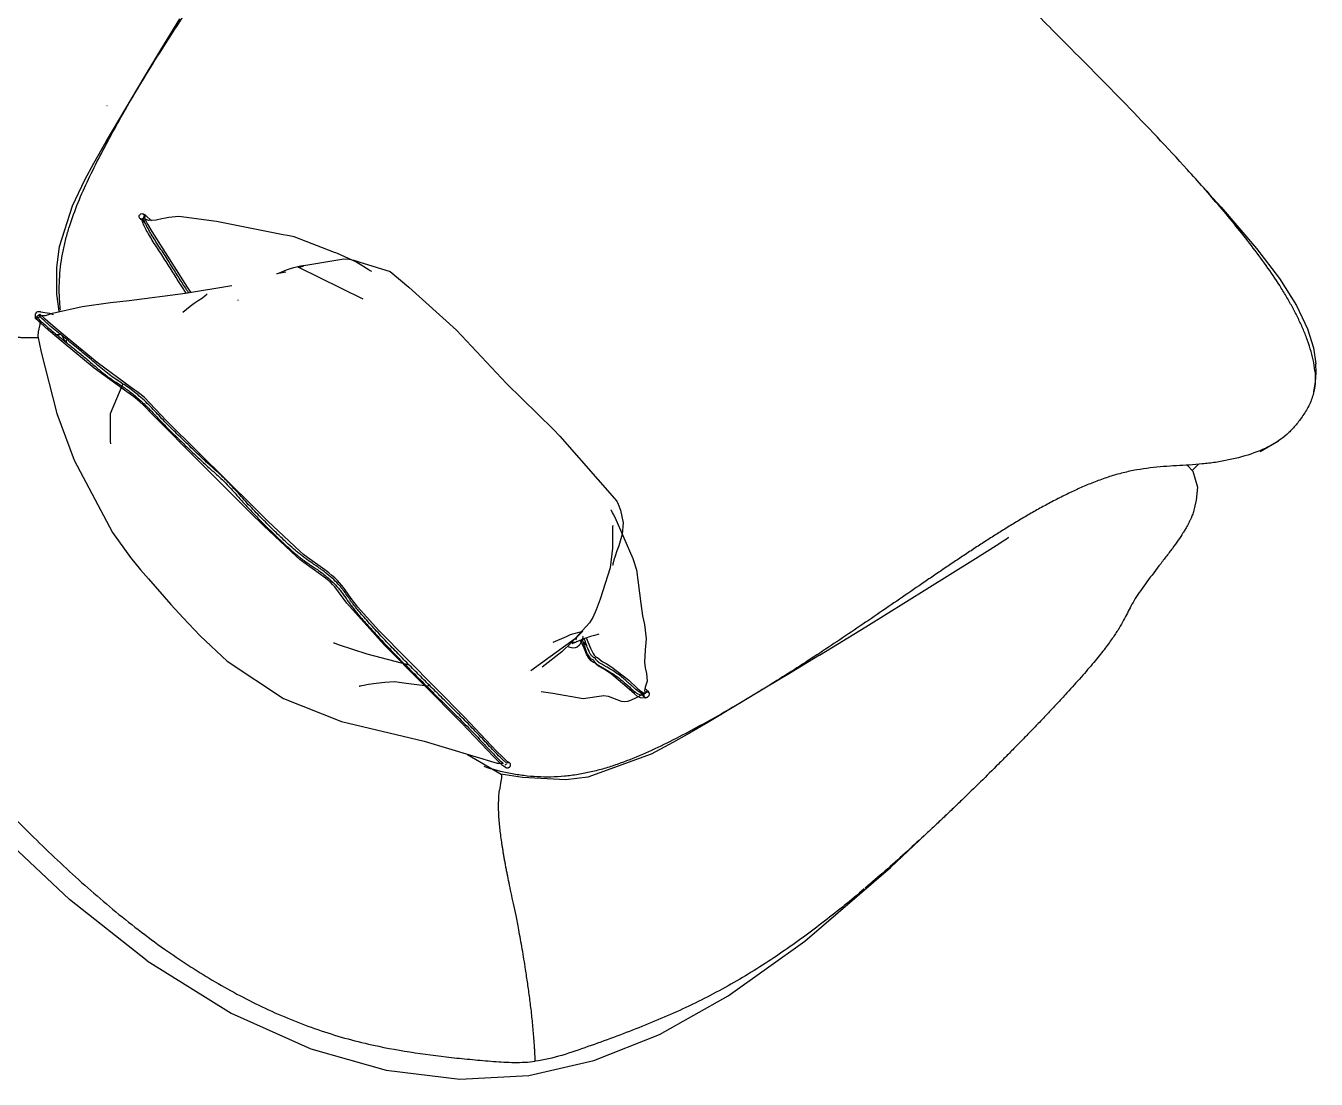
# Model space of a CAD drawing. Extents: x 16 to 12095, y 7 to 11460.
# Drawn here: x 570 to 1312, y 473 to 1079 of the extents above; entities that cross this region are included whole.
import ezdxf

# ---------------------------------------------------------------- set-up
doc = ezdxf.new("R2010")
doc.units = 0
doc.layers.add('I-FURN', color=30, linetype='CONTINUOUS')

msp = doc.modelspace()

# ---------------------------------------------------------------- linework, layer by layer
at = {"layer": 'I-FURN'}
for p, q in [((647.69, 1064.72), (658.5, 1082.6)), ((638.16, 1048.9), (647.69, 1064.72)), ((616.24, 1012.11), (638.16, 1048.9)), ((616.72, 1032.69), (616.75, 1032.75)), ((609.12, 999.63), (616.24, 1012.11)), ((603.98, 990.12), (609.12, 999.63)), ((596.92, 975.21), (603.98, 990.12)), ((1246.7, 985.63), (1246.78, 985.54)), ((1246.78, 985.54), (1247.04, 985.25)), ((1247.04, 985.25), (1247.77, 984.43)), ((1247.77, 984.43), (1248.64, 983.47)), ((1248.64, 983.47), (1250.31, 981.61)), ((1250.31, 981.61), (1256.85, 974.35)), ((589.46, 951.74), (596.92, 975.21)), ((1256.85, 974.35), (1277.29, 950.67)), ((635.78, 967.68), (635.87, 967.63)), ((635.87, 967.63), (635.96, 967.58)), ((635.96, 967.58), (636.04, 967.52)), ((636.04, 967.52), (636.13, 967.47)), ((636.13, 967.47), (636.22, 967.42)), ((636.22, 967.42), (636.3, 967.36)), ((636.3, 967.36), (636.39, 967.31)), ((636.39, 967.31), (636.47, 967.26)), ((636.47, 967.26), (636.56, 967.2)), ((636.56, 967.2), (636.65, 967.15)), ((636.64, 967.15), (638.86, 964.99)), ((637.76, 970.27), (637.61, 970.35)), ((637.91, 970.19), (637.76, 970.27)), ((638.07, 970.11), (637.91, 970.19)), ((638.22, 970.04), (638.07, 970.11)), ((638.37, 969.96), (638.22, 970.04)), ((638.23, 968.9), (638.22, 968.88)), ((638.22, 968.88), (638.24, 968.65)), ((638.24, 968.65), (638.38, 968.04)), ((638.52, 969.88), (638.37, 969.96)), ((638.38, 968.04), (638.7, 967.18)), ((638.67, 969.81), (638.52, 969.88)), ((638.82, 969.73), (638.67, 969.81)), ((638.7, 967.18), (639.94, 964.67)), ((638.94, 967.43), (638.75, 967.59)), ((638.97, 969.66), (638.82, 969.73)), ((639.3, 967.21), (638.94, 967.43)), ((639.11, 969.59), (638.97, 969.66)), ((639.11, 969.58), (642.35, 966.43)), ((640.6, 966.77), (639.3, 967.21)), ((639.94, 964.67), (642.45, 960.41)), ((644.99, 966.87), (640.6, 966.77)), ((648.32, 967.61), (644.99, 966.87)), ((650.26, 968.04), (648.32, 967.61)), ((652.25, 968.42), (650.26, 968.04)), ((654.17, 968.7), (652.25, 968.42)), ((657.96, 968.94), (654.17, 968.7)), ((679.59, 966.1), (657.96, 968.94)), ((717.95, 958.4), (679.59, 966.1)), ((642.45, 960.41), (662.82, 928.46)), ((720.37, 958.07), (717.95, 958.4)), ((724.25, 957.31), (720.37, 958.07)), ((747.53, 948.23), (724.25, 957.31)), ((587.85, 939.73), (589.46, 951.74)), ((1277.29, 950.67), (1290.54, 933.35)), ((732.16, 941.26), (752.75, 944.77)), ((748.13, 948.04), (747.53, 948.23)), ((749.23, 947.68), (748.13, 948.04)), ((759.64, 942.93), (749.23, 947.68)), ((752.75, 944.77), (755.89, 944.54)), ((755.89, 944.54), (758.65, 943.94)), ((758.65, 943.94), (761.36, 942.99)), ((763.7, 940.5), (759.64, 942.93)), ((761.36, 942.99), (779.51, 937.38)), ((587.96, 924.33), (587.85, 939.73)), ((714.36, 936.05), (717.17, 937.23)), ((719.52, 936.93), (714.36, 936.05)), ((717.17, 937.23), (719.78, 938.31)), ((719.78, 938.31), (722.15, 939.17)), ((722.15, 939.17), (724.06, 939.75)), ((724.06, 939.75), (727.83, 940.61)), ((726.59, 939.9), (727.83, 940.17)), ((763.93, 921.56), (726.59, 939.9)), ((727.83, 940.61), (732.16, 941.26)), ((727.83, 940.17), (728.5, 940.27)), ((728.5, 940.27), (728.92, 940.34)), ((728.92, 940.34), (729.34, 940.4)), ((729.34, 940.4), (729.57, 940.43)), ((729.57, 940.43), (729.58, 940.44)), ((765.75, 939.21), (763.7, 940.5)), ((766.72, 938.61), (765.75, 939.21)), ((767.44, 938.16), (766.72, 938.61)), ((768.02, 937.8), (767.44, 938.16)), ((768.5, 937.52), (768.02, 937.8)), ((768.68, 937.41), (768.5, 937.52)), ((768.76, 937.37), (768.68, 937.41)), ((779.51, 937.38), (790.16, 928.4)), ((661.76, 925.02), (688.49, 929.41)), ((662.82, 928.46), (664.74, 925.51)), ((688.49, 929.41), (688.51, 929.41)), ((790.16, 928.4), (817.52, 903.65)), ((1290.54, 933.35), (1300.27, 917.86)), ((589.17, 914.55), (587.96, 924.33)), ((602.4, 917.29), (618.7, 919.65)), ((618.7, 919.65), (629.44, 920.73)), ((629.44, 920.73), (661.76, 925.02)), ((666.85, 919.12), (669.13, 920.66)), ((669.13, 920.66), (671.58, 922.32)), ((671.58, 922.32), (672.95, 923.36)), ((672.95, 923.36), (673.83, 924.15)), ((673.83, 924.15), (674.15, 924.47)), ((674.15, 924.47), (674.29, 924.63)), ((692.06, 921), (691.77, 920.83)), ((692.09, 921.01), (692.06, 921)), ((575.56, 911.8), (575.66, 912.69)), ((575.66, 912.69), (575.74, 913)), ((575.74, 913), (575.85, 913.28)), ((575.85, 913.28), (575.97, 913.52)), ((575.97, 913.52), (576.28, 913.95)), ((576.28, 913.95), (576.44, 914.1)), ((576.44, 914.1), (576.48, 914.13)), ((576.48, 914.13), (576.49, 914.14)), ((576.49, 914.14), (576.5, 914.15)), ((576.49, 914.14), (576.49, 914.14)), ((576.49, 914.14), (576.49, 914.14)), ((576.49, 914.14), (576.49, 914.14)), ((576.49, 914.14), (576.49, 914.14)), ((576.5, 914.15), (576.5, 914.15)), ((576.5, 914.15), (576.5, 914.15)), ((576.5, 914.15), (576.51, 914.15)), ((576.51, 914.15), (576.51, 914.16)), ((576.51, 914.16), (576.51, 914.16)), ((576.51, 914.16), (576.52, 914.16)), ((576.51, 914.15), (576.51, 914.15)), ((576.52, 914.16), (576.52, 914.17)), ((576.52, 914.17), (576.53, 914.17)), ((576.52, 914.16), (576.52, 914.16)), ((576.52, 914.16), (576.52, 914.16)), ((576.53, 914.17), (576.53, 914.17)), ((576.53, 914.17), (576.53, 914.17)), ((576.53, 914.17), (576.53, 914.17)), ((576.53, 914.17), (576.54, 914.17)), ((576.54, 914.17), (576.54, 914.18)), ((576.54, 914.18), (576.54, 914.18)), ((576.54, 914.18), (576.54, 914.18)), ((576.54, 914.18), (576.55, 914.18)), ((576.55, 914.18), (576.55, 914.19)), ((576.55, 914.19), (576.55, 914.19)), ((576.55, 914.19), (576.56, 914.19)), ((576.55, 914.18), (576.55, 914.18)), ((576.56, 914.19), (576.57, 914.2)), ((576.56, 914.19), (576.56, 914.19)), ((576.56, 914.19), (576.56, 914.19)), ((576.56, 914.19), (576.56, 914.19)), ((576.57, 914.2), (576.57, 914.2)), ((576.57, 914.2), (576.57, 914.2)), ((576.57, 914.2), (576.58, 914.2)), ((576.58, 914.2), (576.58, 914.21)), ((576.58, 914.21), (576.59, 914.21)), ((576.59, 914.21), (576.63, 914.24)), ((576.63, 914.24), (576.99, 914.4)), ((576.99, 914.4), (577.39, 914.47)), ((577.39, 914.47), (577.83, 914.45)), ((577.83, 914.45), (578.07, 914.41)), ((578.07, 914.41), (578.34, 914.34)), ((578.34, 914.34), (578.52, 914.29)), ((581.17, 910.09), (578.4, 912.69)), ((578.41, 912.76), (578.41, 912.76)), ((578.41, 912.76), (578.41, 912.72)), ((578.41, 912.72), (578.41, 912.66)), ((578.52, 914.29), (578.61, 914.26)), ((578.61, 914.26), (583.73, 913.5)), ((579.53, 912.07), (581.3, 912.18)), ((581.3, 912.18), (585.4, 913.4)), ((583.73, 913.5), (585.71, 912.62)), ((585.4, 913.4), (602.4, 917.29)), ((660.28, 914.07), (664.59, 917.48)), ((664.59, 917.48), (666.85, 919.12)), ((1300.27, 917.86), (1306.61, 904.43)), ((575.64, 910.48), (575.56, 911.8)), ((578.62, 907.65), (575.66, 910.43)), ((578.16, 906.92), (577.17, 902.75)), ((577.64, 909.99), (578.08, 909.22)), ((578.08, 909.22), (578.16, 906.92)), ((583.17, 903.64), (578.62, 907.65)), ((585.56, 906.22), (581.17, 910.09)), ((593.93, 899.24), (585.56, 906.22)), ((577.17, 902.75), (576.98, 900.24)), ((576.98, 900.24), (578.87, 891.15)), ((591.62, 896.59), (583.17, 903.64)), ((592.43, 897.38), (591.12, 900.29)), ((611.02, 885.14), (593.93, 899.24)), ((817.52, 903.65), (846.38, 873.02)), ((1306.61, 904.43), (1310.01, 893.55)), ((578.87, 891.15), (587.85, 855.82)), ((609.4, 881.93), (591.62, 896.59)), ((1310.01, 893.55), (1311.41, 884.45)), ((630.78, 870.64), (611.02, 885.14)), ((1311.54, 879.45), (1311.41, 884.45)), ((628.15, 868.18), (609.4, 881.93)), ((1311.13, 873.82), (1311.54, 879.45)), ((625.89, 872.8), (618.6, 855.7)), ((631.88, 865.6), (628.15, 868.18)), ((634.63, 867.94), (630.78, 870.64)), ((638.25, 864.95), (634.63, 867.94)), ((846.38, 873.02), (873.2, 846.55)), ((1310.1, 868.04), (1310.15, 868.26)), ((1310.15, 868.26), (1310.26, 868.74)), ((1310.26, 868.74), (1310.4, 869.41)), ((1310.4, 869.41), (1311.13, 873.82)), ((635.61, 862.54), (631.88, 865.6)), ((637.55, 860.72), (635.61, 862.54)), ((643.02, 855), (637.55, 860.72)), ((650.81, 851.78), (638.25, 864.95)), ((587.85, 855.82), (597.94, 829.04)), ((618.6, 855.7), (618.57, 840.02)), ((670.08, 827.8), (643.02, 855)), ((669.14, 833.65), (650.81, 851.78)), ((873.2, 846.55), (877.01, 842.85)), ((618.57, 840.02), (618.74, 838.49)), ((877.01, 842.85), (909.62, 805.52)), ((1279.36, 834.09), (1289.9, 840.13)), ((701.27, 801.78), (669.14, 833.65)), ((597.94, 829.04), (619.84, 787.4)), ((698.93, 799.04), (670.08, 827.8)), ((1237.56, 825.89), (1240.73, 822.78)), ((1240.11, 822.8), (1243.75, 826.45)), ((1240.73, 822.78), (1243.34, 813.56)), ((1243.34, 813.56), (1242.51, 805.95)), ((709.19, 793.95), (701.27, 801.78)), ((909.62, 805.52), (910.49, 803.72)), ((910.49, 803.72), (911.84, 800.21)), ((1241.65, 801.79), (1241.48, 801.03)), ((1241.88, 802.87), (1241.65, 801.79)), ((1242.51, 805.95), (1241.88, 802.87)), ((706.82, 791.31), (698.93, 799.04)), ((727.52, 776.68), (709.19, 793.95)), ((906.32, 800.58), (906.42, 800.36)), ((906.42, 800.36), (906.9, 799.36)), ((906.9, 799.36), (907.27, 798.64)), ((907.27, 798.64), (907.76, 797.69)), ((907.76, 797.69), (908.5, 796.28)), ((908.5, 796.28), (918.92, 772.48)), ((911.84, 800.21), (913.26, 792.94)), ((619.84, 787.4), (630.17, 773.1)), ((725.55, 773.72), (706.82, 791.31)), ((907.23, 790.48), (907.17, 788.77)), ((907.17, 788.77), (907.19, 786.35)), ((907.19, 786.35), (907.23, 783.94)), ((907.29, 791.13), (907.23, 790.48)), ((907.32, 791.39), (907.29, 791.13)), ((907.33, 791.45), (907.32, 791.39)), ((912.79, 786.55), (910.83, 779.86)), ((913.26, 792.94), (912.79, 786.55)), ((907.23, 783.94), (907.22, 778.51)), ((910.83, 779.86), (909.71, 776.86)), ((1114.18, 771.63), (1129.15, 780.99)), ((1129.15, 780.99), (1131.77, 782.68)), ((1131.77, 782.68), (1133.55, 783.85)), ((1133.55, 783.85), (1134.62, 784.57)), ((1134.62, 784.57), (1134.9, 784.76)), ((630.17, 773.1), (636.07, 765.95)), ((727.57, 771.98), (725.55, 773.72)), ((729.59, 774.92), (727.52, 776.68)), ((729.76, 770.23), (727.57, 771.98)), ((731.91, 773.09), (729.59, 774.92)), ((741.95, 765.96), (731.91, 773.09)), ((907.22, 778.51), (905.92, 767.26)), ((907.94, 771.68), (907.52, 770.03)), ((908.65, 773.91), (907.94, 771.68)), ((909.71, 776.86), (908.65, 773.91)), ((918.92, 772.48), (920.95, 765.98)), ((1087.84, 755.18), (1114.18, 771.63)), ((636.07, 765.95), (640.53, 760.77)), ((739.42, 763.41), (729.76, 770.23)), ((744.11, 764.31), (741.95, 765.96)), ((745.99, 762.78), (744.11, 764.31)), ((905.92, 767.26), (900.19, 749.23)), ((907.3, 768.86), (907.26, 768.55)), ((907.26, 768.55), (907.26, 768.53)), ((907.39, 769.38), (907.3, 768.86)), ((907.52, 770.03), (907.39, 769.38)), ((920.95, 765.98), (923.43, 746.76)), ((640.53, 760.77), (653.43, 746.15)), ((741.47, 761.88), (739.42, 763.41)), ((743.27, 760.44), (741.47, 761.88)), ((744.88, 759.04), (743.27, 760.44)), ((746.35, 757.65), (744.88, 759.04)), ((747.63, 761.35), (745.99, 762.78)), ((747.66, 756.27), (746.35, 757.65)), ((749.1, 759.93), (747.63, 761.35)), ((750.42, 758.53), (749.1, 759.93)), ((751.74, 756.96), (750.42, 758.53)), ((753.61, 754.45), (751.74, 756.96)), ((754.58, 746.82), (747.66, 756.27)), ((757.03, 749.5), (753.61, 754.45)), ((760.82, 744.62), (757.03, 749.5)), ((900.19, 749.23), (897.88, 742.95)), ((1052.71, 733.2), (1087.84, 755.18)), ((653.43, 746.15), (660.51, 738.36)), ((775.98, 722.86), (754.58, 746.82)), ((772.78, 731.4), (760.82, 744.62)), ((897.88, 742.95), (895.82, 738.59)), ((923.43, 746.76), (924.39, 739.65)), ((660.51, 738.36), (670.28, 728.11)), ((893.99, 735.62), (883.55, 724.23)), ((895.82, 738.59), (893.99, 735.62)), ((924.39, 739.65), (925.51, 734.71)), ((925.51, 734.71), (926.62, 726.41)), ((670.28, 728.11), (685.85, 713.61)), ((822.18, 681.45), (772.78, 731.4)), ((873.18, 724.41), (880.85, 727.79)), ((880.85, 727.79), (881.96, 728.36)), ((881.96, 728.36), (882.74, 728.77)), ((882.74, 728.77), (882.97, 728.89)), ((882.97, 728.89), (890.08, 730.88)), ((890.08, 730.88), (885.85, 726.54)), ((886.63, 727.35), (886.38, 726.53)), ((890.23, 727.7), (889.93, 726.61)), ((890.3, 727.91), (890.23, 727.7)), ((890.31, 727.94), (890.3, 727.91)), ((894.63, 727.74), (891.25, 726.6)), ((892.12, 726.97), (894.54, 721.06)), ((896.84, 728.37), (894.63, 727.74)), ((898.12, 728.7), (896.84, 728.37)), ((898.85, 728.89), (898.12, 728.7)), ((899.32, 729.01), (898.85, 728.89)), ((899.43, 729.03), (899.32, 729.01)), ((899.44, 729.04), (899.43, 729.03)), ((1026.22, 716.94), (1052.71, 733.2)), ((746.96, 724.16), (747.02, 724.13)), ((747.02, 724.13), (747.14, 724.09)), ((747.14, 724.09), (747.3, 724.02)), ((747.3, 724.02), (747.58, 723.91)), ((747.58, 723.91), (748.2, 723.66)), ((748.2, 723.66), (749.55, 723.12)), ((749.55, 723.12), (765.96, 717.72)), ((820.71, 677.94), (775.98, 722.86)), ((885.85, 726.54), (860.36, 708.01)), ((883.55, 724.23), (878.1, 718.89)), ((882.96, 721.34), (881.32, 722.05)), ((884.39, 721.05), (882.96, 721.34)), ((883.78, 724.42), (884.66, 724.15)), ((885.69, 721.14), (884.39, 721.05)), ((884.66, 724.15), (884.92, 724.11)), ((884.92, 724.11), (885.01, 724.11)), ((885.01, 724.11), (885.07, 724.11)), ((885.07, 724.11), (885.07, 724.11)), ((886.96, 721.66), (885.69, 721.14)), ((887.14, 724.93), (885.74, 724.3)), ((886.14, 725.91), (886.08, 725.76)), ((886.38, 726.53), (886.14, 725.91)), ((888.17, 722.75), (886.96, 721.66)), ((891.25, 726.6), (887.14, 724.93)), ((889.26, 724.63), (888.17, 722.75)), ((890.83, 721.03), (888.88, 725.46)), ((889.93, 726.61), (889.26, 724.63)), ((892.46, 722.38), (890.36, 723.96)), ((892.34, 717.59), (890.83, 721.03)), ((894.54, 721.06), (895.45, 719.13)), ((926, 720.09), (925.67, 713.02)), ((926.62, 726.41), (926, 720.09)), ((685.85, 713.61), (718.1, 692.04)), ((765.96, 717.72), (790.2, 711.49)), ((878.1, 718.89), (866.84, 710.11)), ((893.66, 715.28), (892.34, 717.59)), ((894.9, 713.81), (893.66, 715.28)), ((896.35, 712.84), (894.9, 713.81)), ((895.45, 719.13), (896.13, 717.9)), ((896.13, 717.9), (896.72, 717.03)), ((896.98, 712.56), (896.35, 712.84)), ((896.72, 717.03), (897.63, 716.04)), ((897.95, 711.62), (896.98, 712.56)), ((897.63, 716.04), (898.72, 715.54)), ((898.72, 715.54), (901.33, 713.42)), ((901.33, 713.42), (903.48, 712.18)), ((903.48, 712.18), (906.75, 710.18)), ((925.67, 713.02), (926.04, 709.81)), ((1026.22, 716.94), (1008.93, 706.49)), ((899.21, 710.75), (897.95, 711.62)), ((902.34, 708.87), (899.21, 710.75)), ((906.58, 706.18), (902.34, 708.87)), ((916.86, 697.47), (906.58, 706.18)), ((906.75, 710.18), (916.52, 702.55)), ((926.04, 709.81), (926.73, 706.44)), ((926.73, 706.44), (927.06, 702.12)), ((1008.93, 706.49), (995.73, 698.54)), ((761.71, 699.26), (761.73, 699.27)), ((761.73, 699.27), (761.92, 699.32)), ((761.92, 699.32), (762.32, 699.41)), ((762.32, 699.41), (763.25, 699.62)), ((763.25, 699.62), (764.31, 699.82)), ((764.31, 699.82), (766.95, 700.26)), ((766.95, 700.26), (771.36, 700.91)), ((771.36, 700.91), (776.42, 701.53)), ((776.42, 701.53), (781.84, 701.78)), ((781.84, 701.78), (788.67, 700.85)), ((788.67, 700.85), (800.93, 699.47)), ((800.93, 699.47), (801.96, 699.74)), ((916.52, 702.55), (921.28, 698.1)), ((919.78, 694.76), (916.86, 697.47)), ((921.28, 698.1), (922.85, 696.75)), ((925.7, 697.45), (925.56, 696.76)), ((926.06, 698.56), (925.7, 697.45)), ((927.22, 696.51), (925.7, 697.96)), ((927.06, 702.12), (926.06, 698.56)), ((995.73, 698.54), (961.96, 678.32)), ((718.1, 692.04), (751.53, 678.91)), ((866.28, 696.11), (872.95, 695.23)), ((872.95, 695.23), (890.33, 692.11)), ((890.33, 692.11), (902.17, 693.81)), ((902.17, 693.81), (904.64, 693.38)), ((904.64, 693.38), (909.68, 691.55)), ((909.68, 691.55), (912.2, 690.66)), ((912.2, 690.66), (914.25, 690.37)), ((914.25, 690.37), (915.99, 690.55)), ((915.99, 690.55), (917.74, 691.11)), ((917.74, 691.11), (921.31, 692.95)), ((921.63, 693.31), (919.78, 694.76)), ((921.31, 692.95), (923.41, 693.93)), ((923.2, 692.49), (921.63, 693.31)), ((922.85, 696.75), (923.82, 696.05)), ((924.71, 694.04), (923.06, 695.64)), ((926.07, 692.28), (923.2, 692.49)), ((923.41, 693.93), (924.26, 694.17)), ((923.82, 696.05), (925.05, 695.43)), ((925.43, 693.12), (924.71, 694.04)), ((925.05, 695.43), (925.81, 695.37)), ((925.56, 696.76), (925.71, 695.95)), ((925.81, 695.37), (925.86, 695.39)), ((925.86, 695.39), (925.88, 695.4)), ((927.57, 693), (926.07, 692.28)), ((927.22, 696.51), (927.99, 695.56)), ((969.76, 682.94), (963.26, 679.6)), ((751.53, 678.91), (799.07, 667.52)), ((838.78, 658.7), (820.71, 677.94)), ((840.55, 661.86), (822.18, 681.45)), ((961.96, 678.32), (950.11, 671.4)), ((799.07, 667.52), (840.85, 654.96)), ((950.11, 671.4), (941.9, 666.75)), ((844.11, 658.36), (840.55, 661.86)), ((929.39, 660.08), (892.96, 646.91)), ((941.9, 666.75), (929.39, 660.08)), ((843.18, 648.53), (823.89, 659.83)), ((842.02, 655.52), (838.78, 658.7)), ((840.85, 654.96), (842.54, 654.95)), ((843.97, 653.67), (842.02, 655.52)), ((842.54, 654.95), (843.62, 654.93)), ((843.62, 654.93), (844.08, 654.89)), ((844.01, 653.63), (843.97, 653.67)), ((844.58, 653.22), (844.01, 653.63)), ((844.08, 654.89), (844.39, 654.82)), ((846.51, 656.14), (844.11, 658.36)), ((844.39, 654.82), (844.39, 654.83)), ((846.05, 652.29), (844.58, 653.22)), ((846.73, 655.96), (846.51, 656.14)), ((847.13, 655.7), (846.73, 655.96)), ((847.39, 655.61), (846.85, 655.34)), ((847.8, 655.33), (847.13, 655.7)), ((855.4, 646.78), (843.11, 648.55)), ((880.47, 645.42), (855.4, 646.78)), ((892.96, 646.91), (880.47, 645.42)), ((1104.24, 630.22), (1104.71, 630.67)), ((1104.71, 630.67), (1105.01, 630.96)), ((1105.01, 630.96), (1105.1, 631.04)), ((1105.1, 631.04), (1105.15, 631.09)), ((1105.15, 631.09), (1105.22, 631.16)), ((1067.02, 595.02), (1100.26, 626.37)), ((1100.26, 626.37), (1103.53, 629.53)), ((1103.53, 629.53), (1104.24, 630.22)), ((595.19, 576.72), (555.89, 613.55)), ((1017.62, 552.68), (1067.02, 595.02)), ((639.77, 541.46), (595.19, 576.72)), ((973.69, 521.25), (1017.62, 552.68)), ((639.77, 541.46), (688.11, 511.4)), ((934.29, 499.16), (973.69, 521.25)), ((688.11, 511.4), (733.9, 490.8)), ((896.5, 484.17), (934.29, 499.16)), ((733.9, 490.8), (777.08, 478.51)), ((859.15, 475.59), (896.5, 484.17)), ((777.08, 478.51), (819.41, 473.42)), ((819.41, 473.42), (859.15, 475.59))]:
    msp.add_line(p, q, dxfattribs=at)
for points, knots in [([(589.98, 915.22), (589.8, 916.78), (589.23, 923.18), (589.22, 932.12), (590.22, 941.9), (591.43, 949.07), (593.05, 956.17), (595.77, 965.62), (600.02, 977.17), (606.01, 990.49), (614.81, 1008.07), (626.56, 1029.48), (641.85, 1054.94), (655.02, 1075.54), (665.93, 1092.08), (674.22, 1104.43), (682.52, 1116.65), (690.9, 1128.88), (699.25, 1141.06), (707.59, 1153.28), (714.85, 1164.05), (720.5, 1172.59), (724.59, 1178.86), (728.36, 1184.76), (731.92, 1190.44), (735.42, 1196.17), (739.02, 1202.22), (742.67, 1208.57), (746.22, 1215.02), (749.67, 1221.6), (752.98, 1228.34), (756.07, 1235.11), (759.81, 1244.16), (763.35, 1254.57), (765.98, 1266.53), (767.38, 1277.31), (768.12, 1288.01), (768.64, 1298.71), (769.72, 1309.59), (772.28, 1324.05), (775.45, 1334.21), (778.14, 1339.94)], [0.0493997, 0.0493997, 0.0493997, 0.0493997, 0.0588235, 0.0882353, 0.1029412, 0.1176471, 0.1323529, 0.1470588, 0.1764706, 0.2058824, 0.2352941, 0.2941176, 0.3529412, 0.4117647, 0.4411765, 0.4705882, 0.5, 0.5294118, 0.5588235, 0.5882353, 0.6176471, 0.6323529, 0.6470588, 0.6617647, 0.6764706, 0.6911765, 0.7058824, 0.7205882, 0.7352941, 0.75, 0.7647059, 0.7794118, 0.7941176, 0.8235294, 0.8455882, 0.8676471, 0.8897059, 0.9117647, 0.9338235, 0.9558824, 1, 1, 1, 1]), ([(636.95, 967.37), (636.83, 967.01), (636.99, 965.83), (638.15, 963.1), (639.88, 959.86), (642.68, 955.13), (646.76, 948.82), (651.75, 941.23), (656.29, 933.9), (659.54, 928.75), (661.56, 925.69), (662.04, 924.96)], [0, 0, 0, 0, 0.0128205, 0.025641, 0.0384615, 0.0512821, 0.0769231, 0.1025641, 0.1282051, 0.1538462, 0.1619126, 0.1619126, 0.1619126, 0.1619126]), ([(663.61, 925.23), (663.24, 925.8), (662.16, 927.44), (660.36, 930.19), (658.29, 933.47), (656.19, 936.83), (654.07, 940.26), (651.8, 943.77), (649.59, 947.43), (647.13, 950.93), (644.86, 954.51), (642.67, 957.99), (640.7, 961.31), (639.06, 964.37), (637.95, 966.95), (637.83, 968.06), (637.96, 968.38)], [0.8407364, 0.8407364, 0.8407364, 0.8407364, 0.8470588, 0.8588235, 0.8705882, 0.8823529, 0.8941176, 0.9058824, 0.9176471, 0.9294118, 0.9411765, 0.9529412, 0.9647059, 0.9764706, 0.9882353, 1, 1, 1, 1]), ([(1310.79, 880.34), (1310.41, 884.46), (1308.97, 890.95), (1306.11, 899.28), (1303.59, 905.42), (1300.8, 911.36), (1297.76, 917.2), (1294.31, 923.25), (1291.84, 927.27), (1290.56, 929.28)], [0, 0, 0, 0, 0.25, 0.375, 0.5, 0.625, 0.75, 0.875, 1, 1, 1, 1]), ([(577.76, 911.89), (577.87, 912), (578.03, 912.15), (578.2, 912.34), (578.31, 912.46), (578.38, 912.57), (578.42, 912.65), (578.4, 912.7), (578.34, 912.71), (578.25, 912.69), (578.12, 912.64), (577.97, 912.57), (577.75, 912.44), (577.45, 912.25), (577.12, 912.03), (576.86, 911.83), (576.61, 911.62), (576.31, 911.36), (576.01, 911.06), (575.81, 910.83), (575.7, 910.67), (575.63, 910.53), (575.63, 910.42), (575.75, 910.4), (575.91, 910.43), (576.11, 910.5), (576.4, 910.64), (576.66, 910.77), (576.78, 910.84)], [0, 0, 0, 0, 0.055556, 0.083333, 0.111111, 0.138889, 0.166667, 0.194444, 0.222222, 0.25, 0.277778, 0.305556, 0.333333, 0.388889, 0.444444, 0.472222, 0.5, 0.555556, 0.611111, 0.666667, 0.694444, 0.722222, 0.777778, 0.833333, 0.861111, 0.888889, 0.944444, 1, 1, 1, 1]), ([(501.61, 911.01), (504.59, 910.45), (509.93, 909.39), (516.69, 907.96), (522.86, 906.62), (528.59, 905.4), (532.86, 904.53), (536.16, 903.89), (538.62, 903.43), (541.01, 902.99), (543.27, 902.59), (545.48, 902.22), (547.68, 901.86), (549.87, 901.51), (551.99, 901.2), (554.07, 900.9), (556.82, 900.54), (560.14, 900.14), (563.63, 899.81), (566.66, 899.58), (570.11, 899.41), (573.59, 899.39), (576, 899.49), (576.93, 899.55)], [0, 0, 0, 0, 0.0555556, 0.1111111, 0.1666667, 0.2222222, 0.2777778, 0.3055556, 0.3333333, 0.3611111, 0.3888889, 0.4166667, 0.4444444, 0.4722222, 0.5, 0.5277778, 0.5555556, 0.6111111, 0.6666667, 0.7083333, 0.75, 0.8333333, 0.8888889, 0.8888889, 0.8888889, 0.8888889]), ([(576.78, 910.84), (577.54, 910.08), (579.1, 908.57), (582.38, 905.59), (586.57, 902.1), (591.66, 898), (596.82, 893.85), (601.23, 890.26), (604.76, 887.33), (608.22, 884.39), (612.34, 880.82), (616.04, 877.82), (618.47, 876.06), (620.05, 874.98), (622.75, 873.23), (625.79, 871.32), (629.02, 869.05), (631.55, 867.09), (634.15, 864.91), (636.77, 862.57), (639.36, 860.09), (641.86, 857.55), (644.23, 855.04), (646.52, 852.59), (648.77, 850.21), (651.06, 847.85), (653.42, 845.52), (656.63, 842.4), (660.7, 838.51), (665.54, 833.82), (669.58, 829.93), (672.88, 826.88), (676.2, 823.9), (679.55, 820.95), (682.83, 817.91), (685.23, 815.53), (687.53, 813.09), (690.52, 809.78), (694.18, 805.6), (698.72, 800.63), (702.61, 796.58), (705.72, 793.41), (708.05, 791.07), (710.4, 788.76), (712.79, 786.44), (714.83, 784.49), (716.47, 782.93), (718.11, 781.39), (720.13, 779.51), (722.58, 777.29), (724.66, 775.49), (726.37, 774.08), (727.67, 773.04), (728.98, 772.04), (730.7, 770.79), (732.76, 769.37), (735.17, 767.77), (737.58, 766.15), (740.08, 764.36), (742.67, 762.31), (745.22, 760.09), (747.63, 757.77), (749.76, 755.46), (751.53, 753.25), (753.04, 751.16), (754.45, 749.12), (755.86, 747.06), (757.93, 744.22), (761.02, 740.43), (765.12, 735.77), (769.29, 731.18), (774.91, 725.09), (780.85, 718.87), (786.74, 712.85), (792.68, 706.87), (798.42, 701.16), (804.43, 695.19), (808.98, 690.69), (813.55, 686.18), (819.65, 680.14), (825.4, 674.38), (831.43, 668.03), (835.18, 663.99), (838.19, 660.82), (840.5, 658.45), (842.53, 656.49), (843.79, 655.36), (844.23, 654.97)], [0, 0, 0, 0, 0.0086207, 0.0172414, 0.0344828, 0.0517241, 0.0689655, 0.0862069, 0.0948276, 0.1034483, 0.1206897, 0.137931, 0.1422414, 0.1465517, 0.1551724, 0.1724138, 0.1810345, 0.1896552, 0.1982759, 0.2068966, 0.2155172, 0.2241379, 0.2327586, 0.2413793, 0.25, 0.2586207, 0.2672414, 0.2758621, 0.2931034, 0.3103448, 0.3275862, 0.3362069, 0.3448276, 0.362069, 0.3706897, 0.3793103, 0.387931, 0.3965517, 0.4137931, 0.4310345, 0.4482759, 0.4568966, 0.4655172, 0.4741379, 0.4827586, 0.4913793, 0.4956897, 0.5, 0.5086207, 0.5172414, 0.5258621, 0.5301724, 0.5344828, 0.5387931, 0.5431034, 0.5517241, 0.5603448, 0.5689655, 0.5775862, 0.5862069, 0.5948276, 0.6034483, 0.612069, 0.6206897, 0.6293103, 0.637931, 0.6465517, 0.6551724, 0.6724138, 0.6896552, 0.7068966, 0.7241379, 0.7586207, 0.7758621, 0.7931034, 0.8275862, 0.8448276, 0.862069, 0.8793103, 0.8965517, 0.9310345, 0.9482759, 0.9655172, 0.9741379, 0.9827586, 0.9913793, 0.9960301, 0.9960301, 0.9960301, 0.9960301]), ([(845.88, 655.42), (845.41, 655.83), (844.31, 656.79), (842, 658.94), (839.09, 661.9), (835.72, 665.5), (831.32, 670.26), (825.8, 676.07), (819.31, 682.56), (812.29, 689.5), (805.52, 696.2), (798.81, 702.87), (792.25, 709.41), (785.71, 716.02), (778.99, 722.95), (773.53, 728.77), (769.22, 733.46), (766.01, 737.01), (762.84, 740.58), (760.37, 743.51), (758.55, 745.81), (757.3, 747.49), (756.17, 749.1), (754.74, 751.18), (753.35, 753.2), (751.74, 755.32), (749.88, 757.55), (747.05, 760.45), (743.94, 763.15), (741.44, 765.11), (739.62, 766.45), (737.85, 767.68), (736.11, 768.87), (734.35, 770.05), (732.53, 771.3), (730.94, 772.43), (729.63, 773.4), (728.3, 774.41), (726.66, 775.74), (724.12, 777.88), (721.11, 780.57), (717.51, 783.93), (713.85, 787.44), (710.33, 790.89), (706.87, 794.37), (703.36, 797.94), (699.86, 801.59), (696.4, 805.31), (693.03, 809.08), (689.7, 812.81), (686.84, 815.87), (684.47, 818.24), (682.04, 820.55), (678.94, 823.34), (675.82, 826.1), (673.34, 828.35), (670.88, 830.65), (667.86, 833.55), (664.27, 837.07), (660.59, 840.64), (656.89, 844.17), (653.94, 847.04), (651.64, 849.34), (649.4, 851.66), (646.66, 854.59), (643.38, 858.11), (639.91, 861.68), (636.21, 865.13), (632.54, 868.21), (629.02, 870.81), (625.69, 872.97), (622.35, 875.09), (618.84, 877.49), (615.12, 880.41), (611.37, 883.55), (606.37, 887.85), (600.1, 893.04), (593.93, 897.99), (588.85, 902.1), (585.67, 904.72), (583.17, 906.86), (580.7, 909.06), (578.91, 910.76), (577.76, 911.89)], [0.0015244, 0.0015244, 0.0015244, 0.0015244, 0.0064103, 0.0128205, 0.025641, 0.0384615, 0.0512821, 0.0769231, 0.1025641, 0.1282051, 0.1538462, 0.1794872, 0.2051282, 0.2307692, 0.2564103, 0.2820513, 0.2948718, 0.3076923, 0.3205128, 0.3333333, 0.3397436, 0.3461538, 0.3525641, 0.3589744, 0.3717949, 0.3782051, 0.3846154, 0.3974359, 0.4102564, 0.4166667, 0.4230769, 0.4294872, 0.4358974, 0.4423077, 0.4487179, 0.4551282, 0.4583333, 0.4615385, 0.4679487, 0.474359, 0.4871795, 0.5, 0.5128205, 0.525641, 0.5384615, 0.5512821, 0.5641026, 0.5769231, 0.5897436, 0.6025641, 0.6153846, 0.6217949, 0.6282051, 0.6410256, 0.6538462, 0.6602564, 0.6666667, 0.6794872, 0.6923077, 0.7051282, 0.7179487, 0.7307692, 0.7371795, 0.7435897, 0.7564103, 0.7692308, 0.7820513, 0.7948718, 0.8076923, 0.8205128, 0.8333333, 0.8461538, 0.8589744, 0.8717949, 0.8846154, 0.8974359, 0.9230769, 0.9487179, 0.9615385, 0.974359, 0.9807692, 0.9871795, 1, 1, 1, 1]), ([(589.99, 901.13), (589.67, 901.13), (589.09, 901.09), (588.34, 900.98), (588.11, 900.94)], [-0.17391304, -0.17391304, -0.17391304, -0.17391304, -0.13043478, -0.11254394, -0.11254394, -0.11254394, -0.11254394]), ([(1302.86, 853.07), (1301.62, 851.35), (1299.03, 848.06), (1294.72, 843.72), (1290.81, 840.67), (1287.49, 838.55), (1284.93, 837.1), (1283.17, 836.22), (1282.27, 835.8)], [0, 0, 0, 0, 0.222222, 0.444444, 0.666667, 0.777778, 0.888889, 1, 1, 1, 1]), ([(1282.27, 835.8), (1278.17, 833.88), (1268.91, 830.63), (1256.18, 828.02), (1246.06, 826.76), (1236.16, 826.02), (1223.94, 825.49), (1211.01, 824.04), (1200.56, 821.82), (1192.81, 819.62), (1185.38, 816.99), (1178.19, 814.06), (1171.16, 810.88), (1164.1, 807.42), (1157.07, 803.73), (1150.24, 799.96), (1143.5, 796.07), (1136.78, 792.04), (1130.14, 787.94), (1123.67, 783.84), (1117.25, 779.69), (1110.79, 775.43), (1104.29, 771.1), (1097.87, 766.77), (1091.45, 762.41), (1082.84, 756.54), (1072.14, 749.2), (1059.25, 740.37), (1046.04, 731.39), (1032.75, 722.48), (1019.72, 713.91), (1006.62, 705.5), (993.28, 697.16), (975.32, 686.34), (957.17, 676.08), (938.5, 666.44), (924.41, 659.76), (912.34, 654.95), (902.47, 651.8), (895.03, 649.86), (887.42, 648.35), (879.6, 647.34), (871.72, 646.9), (863.93, 647.03), (856.24, 647.71), (846.05, 649.32), (838.44, 651.32), (833.4, 652.96)], [0, 0, 0, 0, 0.03125, 0.0625, 0.078125, 0.09375, 0.125, 0.15625, 0.171875, 0.1875, 0.203125, 0.21875, 0.234375, 0.25, 0.265625, 0.28125, 0.296875, 0.3125, 0.328125, 0.34375, 0.359375, 0.375, 0.390625, 0.40625, 0.421875, 0.4375, 0.46875, 0.5, 0.53125, 0.5625, 0.59375, 0.625, 0.65625, 0.6875, 0.75, 0.78125, 0.8125, 0.84375, 0.859375, 0.875, 0.890625, 0.90625, 0.921875, 0.9375, 0.953125, 0.96875, 0.9996365, 0.9996365, 0.9996365, 0.9996365]), ([(1241.78, 802.88), (1241.77, 802.83), (1241.71, 802.25), (1241.52, 801.06), (1241.06, 799.37), (1240.58, 797.97), (1240.12, 796.79), (1239.71, 795.83), (1239.33, 794.99), (1239, 794.29), (1238.61, 793.5), (1238.06, 792.43), (1237.28, 790.99), (1236.21, 789.14), (1234.62, 786.55), (1232.31, 783.07), (1228.95, 778.42), (1225.19, 773.44), (1219.87, 766.53), (1213.15, 757.75), (1208.69, 751.29), (1206.93, 748.38)], [0.5342492, 0.5342492, 0.5342492, 0.5342492, 0.5357143, 0.5535714, 0.5714286, 0.5892857, 0.6071429, 0.625, 0.6339286, 0.6428571, 0.6517857, 0.6607143, 0.6785714, 0.6964286, 0.7142857, 0.75, 0.7857143, 0.8214286, 0.8571429, 0.9285714, 1, 1, 1, 1]), ([(1206.93, 748.38), (1205.17, 745.46), (1203.29, 741.64), (1200.39, 736.08), (1197.64, 731.4), (1193.97, 725.91), (1189.16, 719.45), (1183.08, 711.96), (1175.61, 703.34), (1168.71, 695.71), (1162.9, 689.44), (1158.35, 684.59), (1153.66, 679.64), (1148.89, 674.68), (1144.03, 669.66), (1139.06, 664.59), (1134.03, 659.49), (1127.31, 652.75), (1118.72, 644.23), (1109.72, 635.47), (1102.46, 628.51), (1096.99, 623.31), (1091.58, 618.21), (1084.44, 611.57), (1075.39, 603.28), (1063.91, 593.03), (1056.17, 586.35), (1052.31, 583.09)], [0, 0, 0, 0, 0.0588235, 0.0882353, 0.1176471, 0.1470588, 0.1764706, 0.2058824, 0.2352941, 0.2647059, 0.2794118, 0.2941176, 0.3088235, 0.3235294, 0.3382353, 0.3529412, 0.3676471, 0.3823529, 0.4117647, 0.4411765, 0.4558824, 0.4705882, 0.4852941, 0.5, 0.5294118, 0.5588235, 0.5882353, 0.5882353, 0.5882353, 0.5882353]), ([(926.09, 695.56), (925.94, 695.44), (925.6, 695.19), (924.92, 695.02), (924.07, 695.13), (923.06, 695.56), (922.22, 696.1), (921.64, 696.52), (921.24, 696.84), (920.85, 697.15), (920.45, 697.49), (920.03, 697.85), (919.54, 698.28), (919.03, 698.73), (918.43, 699.26), (917.71, 699.91), (916.65, 700.87), (915.17, 702.19), (912.76, 704.25), (909.66, 706.6), (906.46, 708.65), (903.93, 710.14), (902.31, 711.06), (901.11, 711.76), (900.34, 712.22), (899.8, 712.56), (899.41, 712.82), (899.09, 713.05), (898.86, 713.23), (898.66, 713.38), (898.44, 713.58), (898.17, 713.83), (897.83, 714.22), (897.55, 714.7), (897.44, 715.09), (897.32, 715.28), (897.12, 715.37), (896.94, 715.43), (896.76, 715.49), (896.49, 715.6), (896.13, 715.79), (895.68, 716.13), (895.19, 716.63), (894.69, 717.29), (894.06, 718.32), (893.28, 720.03), (892.18, 723.06), (891.38, 725.39), (890.98, 726.53), (890.88, 726.78)], [0, 0, 0, 0, 0.0092593, 0.0185185, 0.0277778, 0.037037, 0.0462963, 0.0509259, 0.0555556, 0.0601852, 0.0648148, 0.0694444, 0.0740741, 0.0787037, 0.0833333, 0.0925926, 0.1018519, 0.1111111, 0.1203704, 0.1296296, 0.1388889, 0.1481481, 0.1574074, 0.1666667, 0.1759259, 0.1805556, 0.1851852, 0.1898148, 0.1944444, 0.1990741, 0.2037037, 0.212963, 0.2222222, 0.2314815, 0.2407407, 0.25, 0.2546296, 0.2592593, 0.2638889, 0.2685185, 0.2777778, 0.287037, 0.2962963, 0.3055556, 0.3148148, 0.3333333, 0.3518519, 0.3703704, 0.3759981, 0.3759981, 0.3759981, 0.3759981]), ([(886.64, 724.95), (886.41, 724.72), (885.9, 724.31), (884.93, 724.02), (884.15, 724.09), (883.76, 724.17)], [0.48148148, 0.48148148, 0.48148148, 0.48148148, 0.49074074, 0.5, 0.50823161, 0.50823161, 0.50823161, 0.50823161]), ([(883.95, 723.68), (884.12, 723.72), (884.59, 723.91), (885, 724.24), (885.24, 724.49), (885.27, 724.53)], [0.48355263, 0.48355263, 0.48355263, 0.48355263, 0.48684211, 0.49342105, 0.49436609, 0.49436609, 0.49436609, 0.49436609]), ([(889.52, 726.33), (889.64, 726.01), (890.04, 724.86), (890.76, 722.79), (891.66, 720.27), (892.54, 718.08), (893.41, 716.48), (894.19, 715.46), (895.08, 714.69), (895.74, 714.48), (896.16, 714.33), (896.41, 714.07), (896.55, 713.65), (897.03, 712.97), (897.68, 712.31), (898.77, 711.48), (900.33, 710.52), (902.2, 709.44), (904.93, 707.86), (907.89, 706.03), (910.81, 703.93), (913.63, 701.65), (916.94, 698.67), (919.93, 695.99), (921.73, 694.78), (923.12, 694.14), (923.83, 694.1), (924.2, 694.16)], [0.573544, 0.573544, 0.573544, 0.573544, 0.5789474, 0.5921053, 0.6052632, 0.6184211, 0.6315789, 0.6447368, 0.6578947, 0.6842105, 0.6973684, 0.7105263, 0.7368421, 0.75, 0.7631579, 0.7763158, 0.7894737, 0.8026316, 0.8157895, 0.8421053, 0.8552632, 0.8684211, 0.8947368, 0.9210526, 0.9342105, 0.9473684, 0.9736842, 0.9736842, 0.9736842, 0.9736842]), ([(846.33, 655.04), (846.45, 655.13), (846.66, 655.26), (846.96, 655.38), (847.19, 655.43), (847.42, 655.44), (847.66, 655.4), (847.88, 655.29), (848.06, 655.14), (848.21, 654.96), (848.33, 654.75), (848.42, 654.52), (848.49, 654.19), (848.51, 653.78), (848.43, 653.37), (848.3, 653.08), (848.13, 652.8), (847.85, 652.51), (847.44, 652.26), (847.06, 652.14), (846.75, 652.11), (846.42, 652.13), (846.06, 652.25), (845.76, 652.51), (845.59, 652.79), (845.52, 652.94), (845.49, 653.02)], [0, 0, 0, 0, 0.0555556, 0.0833333, 0.1111111, 0.1388889, 0.1666667, 0.1944444, 0.2222222, 0.25, 0.2777778, 0.3055556, 0.3333333, 0.3888889, 0.4444444, 0.4722222, 0.5, 0.5555556, 0.6111111, 0.6666667, 0.6944444, 0.7222222, 0.7777778, 0.8333333, 0.8611111, 0.8888889, 0.8888889, 0.8888889, 0.8888889]), ([(853.35, 559.27), (852.79, 562.25), (851.72, 567.59), (850.29, 574.36), (848.95, 580.53), (847.73, 586.26), (846.87, 590.52), (846.22, 593.82), (845.76, 596.28), (845.33, 598.67), (844.93, 600.94), (844.55, 603.14), (844.19, 605.35), (843.85, 607.54), (843.43, 610.36), (842.95, 613.81), (842.48, 617.81), (842.14, 621.29), (841.92, 624.32), (841.74, 627.77), (841.71, 633.4), (842.06, 637.36), (842.34, 639.6)], [0, 0, 0, 0, 0.055556, 0.111111, 0.166667, 0.222222, 0.277778, 0.305556, 0.333333, 0.361111, 0.388889, 0.416667, 0.444444, 0.472222, 0.5, 0.555556, 0.611111, 0.666667, 0.708333, 0.75, 0.833333, 1, 1, 1, 1]), ([(1051.88, 582.72), (1048.17, 579.59), (1040.64, 573.33), (1029.06, 564.13), (1016.99, 555.02), (1000.49, 543.32), (978.88, 529.53), (955.95, 517.52), (936.88, 508.91), (922.32, 502.9), (907.81, 497.35), (893.12, 492.1), (878.16, 486.86), (867.97, 484.37), (862.78, 483.7)], [0.5893441, 0.5893441, 0.5893441, 0.5893441, 0.6176471, 0.6470588, 0.6764706, 0.7058824, 0.7647059, 0.8235294, 0.8529412, 0.8823529, 0.9117647, 0.9411765, 0.9705882, 1, 1, 1, 1]), ([(862.78, 483.7), (862.84, 484.17), (862.71, 486.81), (862.49, 490.49), (862.26, 494), (861.98, 497.91), (861.61, 502.34), (861.17, 506.91), (860.69, 511.38), (860.18, 515.72), (859.63, 520), (859.06, 524.22), (858.28, 529.71), (857.06, 537.81), (855.68, 546.26), (854.36, 553.82), (853.68, 557.5), (853.35, 559.27)], [0, 0, 0, 0, 0.055556, 0.083333, 0.111111, 0.166667, 0.222222, 0.277778, 0.333333, 0.388889, 0.444444, 0.5, 0.555556, 0.666667, 0.833333, 0.916667, 1, 1, 1, 1]), ([(649.85, 548.1), (658.7, 541.85), (676.93, 529.95), (705.65, 514.53), (730.68, 504.09), (751.29, 497.47), (769.57, 492.79), (790.73, 488.82), (810.69, 486.25), (826.69, 484.67), (838.77, 483.6), (850.85, 482.86), (858.83, 483.2), (862.78, 483.7)], [0, 0, 0, 0, 0.142857, 0.285714, 0.428571, 0.5, 0.571429, 0.678571, 0.785714, 0.839286, 0.892857, 0.946429, 1, 1, 1, 1])]:
    msp.add_open_spline(points, degree=3, knots=knots, dxfattribs=at)
for points in [[(1166.19, 1069.88), (1157.73, 1078.38), (1140.7, 1095.45), (1114.92, 1121.23), (1089.24, 1146.89), (1063.58, 1172.56), (1037.8, 1198.36), (1020.72, 1215.39), (1012.21, 1223.86)], [(1237.45, 995.98), (1226.11, 1008.49), (1202.42, 1033.4), (1178.17, 1057.84), (1166.19, 1069.88)], [(1290.56, 929.28), (1285.69, 936.93), (1274.55, 952.47), (1256.45, 974.65), (1243.74, 989.05), (1237.45, 995.98)], [(636.95, 967.37), (634.6, 967.47), (634.78, 969.7), (635.91, 970.35)], [(637.96, 968.38), (639.13, 970.05), (637.05, 970.99), (635.91, 970.35)], [(636.65, 967.17), (636.64, 967.16), (636.64, 967.15), (636.64, 967.15)], [(636.65, 967.15), (636.66, 967.14), (636.75, 967.2), (636.95, 967.37)], [(638.56, 965.76), (638.02, 966.3), (637.49, 966.83), (636.95, 967.37)], [(638.41, 968.98), (637.96, 968.56), (637.36, 967.96), (636.98, 967.56)], [(639.06, 969.5), (638.93, 969.35), (638.59, 969), (637.96, 968.38)], [(638.41, 968.98), (638.59, 969.15), (638.74, 969.29), (638.86, 969.39)], [(639.09, 969.58), (639.1, 969.58), (639.11, 969.59), (639.11, 969.59)], [(577.76, 911.89), (578.18, 912.02), (578.65, 912.08), (579.16, 912.08)], [(578.2, 911.12), (577.67, 911.1), (577.19, 911.01), (576.78, 910.84)], [(593.84, 895.82), (593.63, 896.54), (593.44, 897.27), (593.24, 897.99)], [(1310.79, 880.34), (1311.03, 877.87), (1311.1, 872.97), (1309.84, 866.01), (1307.04, 859.26), (1304.35, 855.12), (1302.86, 853.07)], [(892.12, 723.19), (891.45, 723.69), (890.8, 724.19), (890.15, 724.68)], [(890.3, 726.43), (890.6, 726.19), (890.9, 725.96), (891.2, 725.73)], [(925.06, 694.51), (924.68, 694.9), (924.29, 695.29), (923.91, 695.68)], [(924.26, 694.17), (924.6, 694.24), (924.85, 694.38), (925.06, 694.51)], [(924.71, 694.04), (924.69, 694.06), (924.79, 694.2), (925.06, 694.51)], [(926.45, 695.58), (925.77, 694.89), (924.76, 693.98), (924.71, 694.04)], [(925.06, 694.51), (925.01, 692.05), (927.36, 692.34), (928.08, 693.55)], [(926.09, 695.56), (927.9, 696.85), (928.8, 694.75), (928.08, 693.55)], [(927.16, 696.49), (927.03, 696.42), (926.7, 696.14), (926.09, 695.56)], [(927.17, 696.4), (927.21, 696.45), (927.23, 696.49), (927.22, 696.51)], [(845.52, 654.06), (845.77, 654.18), (846.01, 654.32), (846.23, 654.48)], [(847.22, 655.5), (846.96, 655.33), (846.69, 655.19), (846.4, 655.07)], [(843.11, 648.55), (843.13, 648.55), (843.16, 648.54), (843.18, 648.53)], [(843.35, 648.36), (843.42, 648.22), (843.5, 647.74), (843.4, 646.52), (843.22, 645.35), (843.11, 644.68)], [(843.11, 644.68), (843, 644.02), (842.74, 642.5), (842.47, 640.63), (842.34, 639.6)], [(564.6, 622.27), (573.5, 613.37), (591.52, 595.8), (619.71, 570.76), (639.57, 555.37), (649.85, 548.1)]]:
    msp.add_open_spline(points, degree=3, dxfattribs=at)

doc.saveas('drawing.dxf')
